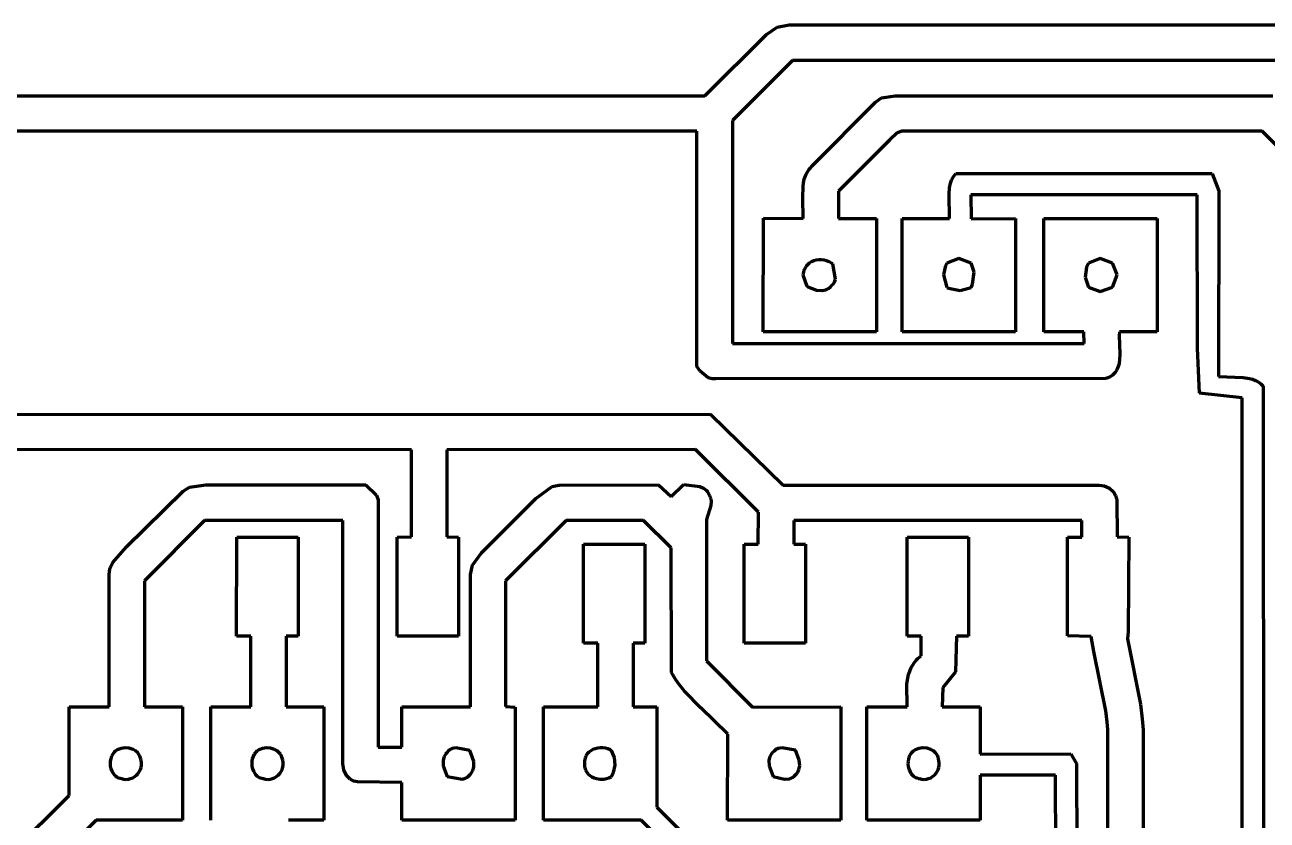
# Model space of a CAD drawing. Header units: millimetres. Extents: x 0.4 to 15.5, y 0.2 to 12.3.
# Drawn here: x 5.495 to 9.15, y 9.931 to 12.271 of the extents above; entities that cross this region are included whole.
import ezdxf

# ---------------------------------------------------------------- set-up
doc = ezdxf.new("R2010")
doc.units = ezdxf.units.MM
doc.layers.add('color#000000ff', color=7, linetype='CONTINUOUS', lineweight=100)

msp = doc.modelspace()

# ---------------------------------------------------------------- linework, layer by layer
at = {"layer": 'color#000000ff'}
for p, q in [((7.6769, 12.2427), (7.7087, 12.2647)), ((7.7087, 12.2647), (7.7439, 12.2713)), ((7.7439, 12.2713), (7.7496, 12.271)), ((7.7496, 12.271), (9.931, 12.2709)), ((7.4958, 12.062), (7.6769, 12.2427)), ((7.7536, 12.1667), (7.5766, 11.9901)), ((9.9686, 12.1667), (7.7536, 12.1667)), ((0.7503, 12.0626), (7.4958, 12.062)), ((8.015, 12.0567), (8.0558, 12.0627)), ((8.0558, 12.0627), (9.1665, 12.0624)), ((7.8101, 11.8549), (7.9978, 12.0433)), ((7.9978, 12.0433), (8.015, 12.0567)), ((7.5766, 11.9901), (7.5768, 11.333)), ((7.4722, 11.9583), (0.7048, 11.9585)), ((7.4716, 11.2662), (7.4722, 11.9583)), ((8.0617, 11.9536), (8.0391, 11.9323)), ((8.0746, 11.9588), (8.0617, 11.9536)), ((8.0823, 11.9583), (8.0746, 11.9588)), ((9.1353, 11.9583), (8.0823, 11.9583)), ((9.3195, 11.7742), (9.1353, 11.9583)), ((8.0391, 11.9323), (7.8888, 11.7816)), ((7.7991, 11.8417), (7.8024, 11.8463)), ((7.8024, 11.8463), (7.806, 11.8507)), ((7.806, 11.8507), (7.8101, 11.8549)), ((7.7843, 11.7959), (7.7857, 11.8067)), ((7.7857, 11.8067), (7.7881, 11.8172)), ((7.7881, 11.8172), (7.7896, 11.8223)), ((7.7896, 11.8223), (7.7915, 11.8273)), ((7.7915, 11.8273), (7.7937, 11.8322)), ((7.7937, 11.8322), (7.7962, 11.837)), ((7.7962, 11.837), (7.7991, 11.8417)), ((8.2182, 11.8052), (8.2213, 11.8138)), ((8.2213, 11.8138), (8.2254, 11.8222)), ((8.2254, 11.8222), (8.2279, 11.8262)), ((8.2279, 11.8262), (8.2307, 11.8302)), ((8.2307, 11.8302), (8.2338, 11.834)), ((8.2338, 11.834), (8.9883, 11.8341)), ((8.9883, 11.8341), (9.0077, 11.7824)), ((7.7838, 11.7625), (7.7843, 11.7959)), ((7.8888, 11.7816), (7.889, 11.7013)), ((8.2141, 11.7729), (8.2154, 11.7916)), ((8.2154, 11.7014), (8.2141, 11.7729)), ((8.2154, 11.7916), (8.2182, 11.8052)), ((8.9439, 11.7712), (8.2776, 11.771)), ((8.2776, 11.771), (8.2789, 11.7003)), ((8.9445, 11.3198), (8.9439, 11.7712)), ((9.0072, 11.7779), (9.0068, 11.2367)), ((9.0077, 11.7824), (9.0072, 11.7779)), ((7.7849, 11.7014), (7.7838, 11.7625)), ((7.6667, 11.3681), (7.6683, 11.7027)), ((7.6683, 11.7027), (7.7849, 11.7014)), ((7.889, 11.7013), (8, 11.7014)), ((8, 11.7014), (8, 11.3681)), ((8.0764, 11.3681), (8.0764, 11.7014)), ((8.0764, 11.7014), (8.2154, 11.7014)), ((8.2789, 11.7003), (8.4097, 11.7013)), ((8.4097, 11.7013), (8.4097, 11.3681)), ((8.4931, 11.3681), (8.4931, 11.7014)), ((8.4931, 11.7014), (8.8264, 11.7014)), ((8.8264, 11.7014), (8.8264, 11.3681)), ((7.7884, 11.552), (7.7868, 11.5482)), ((7.7902, 11.5556), (7.7884, 11.552)), ((7.7923, 11.5589), (7.7902, 11.5556)), ((7.7946, 11.562), (7.7923, 11.5589)), ((7.7971, 11.5648), (7.7946, 11.562)), ((7.8027, 11.5698), (7.7971, 11.5648)), ((7.809, 11.5738), (7.8027, 11.5698)), ((7.8158, 11.5768), (7.809, 11.5738)), ((7.823, 11.5788), (7.8158, 11.5768)), ((7.8306, 11.5798), (7.823, 11.5788)), ((7.8383, 11.5798), (7.8306, 11.5798)), ((7.8461, 11.5789), (7.8383, 11.5798)), ((7.8538, 11.5769), (7.8461, 11.5789)), ((7.8613, 11.574), (7.8538, 11.5769)), ((7.8685, 11.5701), (7.8613, 11.574)), ((7.872, 11.5677), (7.8685, 11.5701)), ((7.8794, 11.5228), (7.872, 11.5677)), ((8.2037, 11.5628), (8.1979, 11.5357)), ((8.2073, 11.5699), (8.2037, 11.5628)), ((8.2426, 11.5832), (8.2073, 11.5699)), ((8.2788, 11.57), (8.2426, 11.5832)), ((8.2876, 11.5432), (8.2788, 11.57)), ((8.6186, 11.5581), (8.6148, 11.5286)), ((8.6241, 11.5699), (8.6186, 11.5581)), ((8.6589, 11.5833), (8.6241, 11.5699)), ((8.6947, 11.5698), (8.6589, 11.5833)), ((8.7083, 11.5352), (8.6947, 11.5698)), ((7.7845, 11.5398), (7.7838, 11.5352)), ((7.7838, 11.5352), (7.796, 11.5021)), ((7.7855, 11.5441), (7.7845, 11.5398)), ((7.7868, 11.5482), (7.7855, 11.5441)), ((7.873, 11.5085), (7.8768, 11.5144)), ((7.8768, 11.5144), (7.8794, 11.5228)), ((8.1979, 11.5357), (8.207, 11.4987)), ((8.2832, 11.5084), (8.2876, 11.5432)), ((8.6148, 11.5286), (8.624, 11.4996)), ((8.6948, 11.4996), (8.7083, 11.5352)), ((7.796, 11.5021), (7.7983, 11.5006)), ((7.7983, 11.5006), (7.8243, 11.4903)), ((7.8243, 11.4903), (7.841, 11.4893)), ((7.841, 11.4893), (7.8516, 11.4916)), ((7.8516, 11.4916), (7.8589, 11.4951)), ((7.8589, 11.4951), (7.8655, 11.5003)), ((7.8655, 11.5003), (7.8694, 11.5048)), ((7.8694, 11.5048), (7.873, 11.5085)), ((8.207, 11.4987), (8.2119, 11.4964)), ((8.2119, 11.4964), (8.2468, 11.4898)), ((8.2468, 11.4898), (8.2791, 11.4987)), ((8.2791, 11.4987), (8.2832, 11.5084)), ((8.624, 11.4996), (8.6587, 11.4861)), ((8.6587, 11.4861), (8.6948, 11.4996)), ((8, 11.3681), (7.6667, 11.3681)), ((8.4097, 11.3681), (8.0764, 11.3681)), ((8.6109, 11.3682), (8.4931, 11.3681)), ((8.6112, 11.3334), (8.6109, 11.3682)), ((8.7152, 11.3681), (8.7147, 11.358)), ((8.8264, 11.3681), (8.7152, 11.3681)), ((7.5768, 11.333), (8.6112, 11.3334)), ((8.7147, 11.358), (8.7165, 11.3025)), ((8.7165, 11.3025), (8.7158, 11.2859)), ((8.9506, 11.1874), (8.9445, 11.3198)), ((7.4817, 11.2524), (7.4716, 11.2662)), ((8.7099, 11.2607), (8.7077, 11.2562)), ((8.7116, 11.2654), (8.7099, 11.2607)), ((8.7131, 11.2703), (8.7116, 11.2654)), ((8.7143, 11.2754), (8.7131, 11.2703)), ((8.7158, 11.2859), (8.7143, 11.2754)), ((7.5056, 11.2326), (7.4817, 11.2524)), ((7.5171, 11.2293), (7.5056, 11.2326)), ((7.5275, 11.2294), (7.5171, 11.2293)), ((8.6748, 11.23), (7.5275, 11.2294)), ((8.6807, 11.2322), (8.6748, 11.23)), ((8.6861, 11.2347), (8.6807, 11.2322)), ((8.6909, 11.2375), (8.6861, 11.2347)), ((8.6952, 11.2407), (8.6909, 11.2375)), ((8.699, 11.2442), (8.6952, 11.2407)), ((8.7023, 11.2479), (8.699, 11.2442)), ((8.7052, 11.2519), (8.7023, 11.2479)), ((8.7077, 11.2562), (8.7052, 11.2519)), ((9.0068, 11.2367), (9.0792, 11.2337)), ((9.0792, 11.2337), (9.098, 11.2307)), ((9.098, 11.2307), (9.107, 11.2281)), ((9.107, 11.2281), (9.1156, 11.2246)), ((9.1156, 11.2246), (9.1236, 11.2202)), ((9.0764, 11.1731), (8.9506, 11.1874)), ((9.1236, 11.2202), (9.1274, 11.2176)), ((9.1274, 11.2176), (9.1311, 11.2147)), ((9.1311, 11.2147), (9.1346, 11.2114)), ((9.1346, 11.2114), (9.1379, 11.2079)), ((9.1379, 11.2079), (9.1392, 9.722)), ((9.0763, 9.7014), (9.0764, 11.1731)), ((5.2352, 11.1247), (7.5121, 11.1255)), ((7.5121, 11.1255), (7.7258, 10.9167)), ((6.632, 11.0208), (5.2543, 11.0214)), ((6.632, 10.764), (6.632, 11.0208)), ((6.7362, 11.0209), (6.7361, 10.764)), ((7.4679, 11.0214), (6.7362, 11.0209)), ((7.6529, 10.8371), (7.4679, 11.0214)), ((5.794, 10.7351), (5.9607, 10.8992)), ((5.9607, 10.8992), (5.9791, 10.9111)), ((5.9791, 10.9111), (6.0272, 10.917)), ((6.0272, 10.917), (6.4978, 10.9173)), ((6.4978, 10.9173), (6.5294, 10.8868)), ((6.9982, 10.8775), (7.0464, 10.9125)), ((7.0464, 10.9125), (7.066, 10.9164)), ((7.066, 10.9164), (7.0689, 10.9164)), ((7.0689, 10.9164), (7.3593, 10.9175)), ((7.3593, 10.9175), (7.3963, 10.8836)), ((7.3963, 10.8836), (7.4325, 10.9185)), ((7.4325, 10.9185), (7.4804, 10.9124)), ((7.4804, 10.9124), (7.4917, 10.9073)), ((7.4917, 10.9073), (7.4991, 10.9019)), ((7.4991, 10.9019), (7.5033, 10.8974)), ((7.5033, 10.8974), (7.5067, 10.892)), ((7.5067, 10.892), (7.5095, 10.8858)), ((7.7258, 10.9167), (8.6543, 10.9165)), ((8.6543, 10.9165), (8.6698, 10.9147)), ((8.6698, 10.9147), (8.6861, 10.9073)), ((8.6861, 10.9073), (8.6974, 10.897)), ((8.6974, 10.897), (8.7039, 10.886)), ((6.5294, 10.8868), (6.5343, 10.8732)), ((6.5343, 10.8732), (6.5348, 10.863)), ((6.5348, 10.863), (6.5346, 10.8603)), ((6.5346, 10.8603), (6.5348, 10.1458)), ((6.8385, 10.7176), (6.9982, 10.8775)), ((7.5126, 10.8564), (7.4999, 10.8153)), ((7.5095, 10.8858), (7.5105, 10.8823)), ((7.5105, 10.8823), (7.5126, 10.877)), ((7.5126, 10.877), (7.514, 10.8692)), ((7.514, 10.8692), (7.5126, 10.8564)), ((8.7039, 10.886), (8.7068, 10.876)), ((8.7068, 10.876), (8.7072, 10.8733)), ((8.7072, 10.8733), (8.7082, 10.764)), ((7.6526, 10.7429), (7.6529, 10.8371)), ((6.0239, 10.8123), (5.8472, 10.6353)), ((6.4304, 10.8126), (6.0239, 10.8123)), ((6.4307, 10.0963), (6.4304, 10.8126)), ((7.0876, 10.813), (6.9092, 10.6346)), ((7.3151, 10.813), (7.0876, 10.813)), ((7.3963, 10.7319), (7.3151, 10.813)), ((7.4999, 10.8153), (7.5, 10.8073)), ((7.5, 10.8073), (7.4999, 10.3992)), ((8.6042, 10.8124), (7.7569, 10.8125)), ((7.7569, 10.8125), (7.7569, 10.7431)), ((8.6042, 10.7639), (8.6042, 10.8124)), ((6.118, 10.4725), (6.1181, 10.7639)), ((6.1181, 10.7639), (6.2986, 10.7639)), ((6.2986, 10.7639), (6.2986, 10.4724)), ((6.5903, 10.7638), (6.632, 10.764)), ((6.5903, 10.4722), (6.5903, 10.7638)), ((6.7361, 10.764), (6.7708, 10.7637)), ((6.7708, 10.7637), (6.7708, 10.4722)), ((8.0903, 10.7639), (8.2708, 10.7639)), ((8.0903, 10.4723), (8.0903, 10.7639)), ((8.2708, 10.7639), (8.2708, 10.4724)), ((8.5625, 10.7638), (8.6042, 10.7639)), ((8.5625, 10.4727), (8.5625, 10.7638)), ((8.7082, 10.764), (8.7431, 10.7637)), ((8.7431, 10.7637), (8.7404, 10.4853)), ((5.7533, 10.6888), (5.794, 10.7351)), ((6.8117, 10.6808), (6.8385, 10.7176)), ((7.1389, 10.743), (7.3194, 10.743)), ((7.1389, 10.4513), (7.1389, 10.743)), ((7.3194, 10.743), (7.3194, 10.4514)), ((7.3972, 10.3656), (7.3963, 10.7319)), ((7.6111, 10.4514), (7.6111, 10.743)), ((7.6111, 10.743), (7.6526, 10.7429)), ((7.7569, 10.7431), (7.7916, 10.743)), ((7.7916, 10.743), (7.7916, 10.4514)), ((5.744, 10.6635), (5.7463, 10.6734)), ((5.7463, 10.6734), (5.7533, 10.6888)), ((6.8058, 10.6537), (6.8117, 10.6808)), ((5.7431, 10.264), (5.7433, 10.6529)), ((5.7433, 10.6529), (5.744, 10.6635)), ((6.8056, 10.2639), (6.8058, 10.6537)), ((5.8472, 10.6353), (5.8472, 10.2639)), ((6.9092, 10.6346), (6.9094, 10.2649)), ((6.1599, 10.4718), (6.118, 10.4725)), ((6.1598, 10.264), (6.1599, 10.4718)), ((6.2986, 10.4724), (6.2639, 10.4721)), ((6.2639, 10.4721), (6.2639, 10.2639)), ((6.7708, 10.4722), (6.5903, 10.4722)), ((8.1321, 10.4722), (8.0903, 10.4723)), ((8.1315, 10.4144), (8.1321, 10.4722)), ((8.236, 10.4721), (8.2328, 10.3669)), ((8.2708, 10.4724), (8.236, 10.4721)), ((8.6325, 10.4707), (8.5625, 10.4727)), ((8.6397, 10.4269), (8.6325, 10.4707)), ((8.7404, 10.4853), (8.7385, 10.4647)), ((8.7385, 10.4647), (8.7767, 10.2722)), ((7.1802, 10.4517), (7.1389, 10.4513)), ((7.1806, 10.2639), (7.1802, 10.4517)), ((7.3194, 10.4514), (7.2847, 10.4513)), ((7.2847, 10.4513), (7.2847, 10.264)), ((7.7916, 10.4514), (7.6111, 10.4514)), ((8.675, 10.2522), (8.6397, 10.4269)), ((7.4999, 10.3992), (7.6358, 10.2636)), ((8.1025, 10.3794), (8.1079, 10.389)), ((8.1079, 10.389), (8.111, 10.3936)), ((8.111, 10.3936), (8.1144, 10.398)), ((8.1144, 10.398), (8.1182, 10.4024)), ((8.1182, 10.4024), (8.1223, 10.4065)), ((8.1223, 10.4065), (8.1267, 10.4106)), ((8.1267, 10.4106), (8.1315, 10.4144)), ((7.4012, 10.3581), (7.3972, 10.3656)), ((7.4101, 10.3437), (7.4012, 10.3581)), ((7.4199, 10.3299), (7.4101, 10.3437)), ((8.0899, 10.3319), (8.0923, 10.3484)), ((8.0923, 10.3484), (8.0948, 10.3591)), ((8.0948, 10.3591), (8.0982, 10.3695)), ((8.0982, 10.3695), (8.1025, 10.3794)), ((8.2328, 10.3669), (8.1953, 10.3209)), ((7.4358, 10.3102), (7.4199, 10.3299)), ((7.4835, 10.2615), (7.4358, 10.3102)), ((8.0905, 10.264), (8.0899, 10.3319)), ((8.1953, 10.3209), (8.1941, 10.2639)), ((8.7767, 10.2722), (8.7825, 10.2291)), ((5.625, 10.2639), (5.7431, 10.264)), ((5.625, 10.0036), (5.625, 10.2639)), ((5.8472, 10.2639), (5.9583, 10.2639)), ((5.9583, 10.2639), (5.9583, 9.9306)), ((6.0417, 10.2639), (6.1598, 10.264)), ((6.0417, 9.9306), (6.0417, 10.2639)), ((6.2639, 10.2639), (6.375, 10.2639)), ((6.375, 10.2639), (6.375, 9.9306)), ((6.6041, 10.2638), (6.8056, 10.2639)), ((6.6042, 10.1458), (6.6041, 10.2638)), ((6.9094, 10.2649), (6.9377, 10.263)), ((6.9377, 10.263), (6.9375, 9.9306)), ((7.0209, 9.9306), (7.0209, 10.2639)), ((7.0209, 10.2639), (7.1806, 10.2639)), ((7.2847, 10.264), (7.3542, 10.2637)), ((7.3542, 10.2637), (7.3541, 9.9689)), ((7.5627, 10.1835), (7.4835, 10.2615)), ((7.6358, 10.2636), (7.8958, 10.2639)), ((7.8958, 10.2639), (7.8958, 9.9306)), ((7.9722, 10.2639), (8.0905, 10.264)), ((7.9722, 9.9306), (7.9722, 10.2639)), ((8.1941, 10.2639), (8.3056, 10.2639)), ((8.3056, 10.2639), (8.3056, 10.125)), ((8.679, 10.2192), (8.675, 10.2522)), ((8.6806, 10.1971), (8.679, 10.2192)), ((8.6812, 10.1749), (8.6806, 10.1971)), ((8.7825, 10.2291), (8.7849, 10.1965)), ((7.5625, 9.9307), (7.5627, 10.1835)), ((8.6807, 10.1525), (8.6812, 10.1749)), ((8.7854, 10.1747), (8.7848, 10.1528)), ((8.7849, 10.1965), (8.7854, 10.1747)), ((5.7534, 10.125), (5.7499, 10.1185)), ((5.7556, 10.128), (5.7534, 10.125)), ((5.758, 10.1308), (5.7556, 10.128)), ((5.7607, 10.1333), (5.758, 10.1308)), ((5.7637, 10.1356), (5.7607, 10.1333)), ((5.767, 10.1377), (5.7637, 10.1356)), ((5.778, 10.1417), (5.767, 10.1377)), ((5.7899, 10.1432), (5.778, 10.1417)), ((5.8018, 10.1422), (5.7899, 10.1432)), ((5.8132, 10.1386), (5.8018, 10.1422)), ((5.8207, 10.1343), (5.8132, 10.1386)), ((5.8272, 10.1286), (5.8207, 10.1343)), ((5.8307, 10.124), (5.8272, 10.1286)), ((5.8334, 10.1188), (5.8307, 10.124)), ((6.17, 10.1248), (6.1665, 10.1183)), ((6.1722, 10.1278), (6.17, 10.1248)), ((6.1746, 10.1306), (6.1722, 10.1278)), ((6.1773, 10.1332), (6.1746, 10.1306)), ((6.1802, 10.1355), (6.1773, 10.1332)), ((6.1834, 10.1376), (6.1802, 10.1355)), ((6.1944, 10.1416), (6.1834, 10.1376)), ((6.2062, 10.1432), (6.1944, 10.1416)), ((6.2181, 10.1422), (6.2062, 10.1432)), ((6.2294, 10.1388), (6.2181, 10.1422)), ((6.237, 10.1346), (6.2294, 10.1388)), ((6.2435, 10.129), (6.237, 10.1346)), ((6.247, 10.1244), (6.2435, 10.129)), ((6.2498, 10.1193), (6.247, 10.1244)), ((6.5348, 10.1458), (6.6042, 10.1458)), ((6.7325, 10.1248), (6.7285, 10.1177)), ((6.7362, 10.1292), (6.7325, 10.1248)), ((6.7408, 10.1332), (6.7362, 10.1292)), ((6.7464, 10.1382), (6.7408, 10.1332)), ((6.7524, 10.1415), (6.7464, 10.1382)), ((6.7633, 10.1437), (6.7524, 10.1415)), ((6.8038, 10.1355), (6.7633, 10.1437)), ((6.8155, 10.1037), (6.8038, 10.1355)), ((7.1496, 10.1254), (7.1476, 10.1225)), ((7.1544, 10.1305), (7.1496, 10.1254)), ((7.16, 10.1347), (7.1544, 10.1305)), ((7.1662, 10.1381), (7.16, 10.1347)), ((7.1731, 10.1407), (7.1662, 10.1381)), ((7.1803, 10.1424), (7.1731, 10.1407)), ((7.1878, 10.1431), (7.1803, 10.1424)), ((7.1953, 10.1431), (7.1878, 10.1431)), ((7.2029, 10.1421), (7.1953, 10.1431)), ((7.2103, 10.1402), (7.2029, 10.1421)), ((7.2173, 10.1374), (7.2103, 10.1402)), ((7.2207, 10.1357), (7.2173, 10.1374)), ((7.2299, 10.1147), (7.2207, 10.1357)), ((7.691, 10.125), (7.6869, 10.1179)), ((7.6947, 10.1293), (7.691, 10.125)), ((7.6993, 10.1333), (7.6947, 10.1293)), ((7.7048, 10.1383), (7.6993, 10.1333)), ((7.7107, 10.1417), (7.7048, 10.1383)), ((7.7215, 10.1439), (7.7107, 10.1417)), ((7.7617, 10.1362), (7.7215, 10.1439)), ((7.7733, 10.1071), (7.7617, 10.1362)), ((8.1006, 10.1248), (8.0987, 10.1216)), ((8.1027, 10.1279), (8.1006, 10.1248)), ((8.1052, 10.1307), (8.1027, 10.1279)), ((8.1079, 10.1333), (8.1052, 10.1307)), ((8.1109, 10.1356), (8.1079, 10.1333)), ((8.1141, 10.1377), (8.1109, 10.1356)), ((8.1251, 10.1417), (8.1141, 10.1377)), ((8.1371, 10.1432), (8.1251, 10.1417)), ((8.1491, 10.1422), (8.1371, 10.1432)), ((8.1604, 10.1386), (8.1491, 10.1422)), ((8.168, 10.1343), (8.1604, 10.1386)), ((8.1744, 10.1285), (8.168, 10.1343)), ((8.1779, 10.1239), (8.1744, 10.1285)), ((8.3056, 10.125), (8.5719, 10.1257)), ((8.5719, 10.1257), (8.589, 10.0977)), ((8.6806, 9.3647), (8.6807, 10.1525)), ((8.7848, 10.1528), (8.7847, 9.3353)), ((5.746, 10.104), (5.7457, 10.0965)), ((5.7457, 10.0965), (5.7463, 10.089)), ((5.7475, 10.1114), (5.746, 10.104)), ((5.7463, 10.089), (5.748, 10.0817)), ((5.7499, 10.1185), (5.7475, 10.1114)), ((5.8353, 10.113), (5.8334, 10.1188)), ((5.8359, 10.1098), (5.8353, 10.113)), ((5.837, 10.1063), (5.8359, 10.1098)), ((5.8369, 10.0858), (5.8381, 10.0924)), ((5.8381, 10.0993), (5.837, 10.1063)), ((5.8381, 10.0924), (5.8381, 10.0993)), ((6.1627, 10.1038), (6.1623, 10.0963)), ((6.1623, 10.0963), (6.163, 10.0887)), ((6.1641, 10.1112), (6.1627, 10.1038)), ((6.163, 10.0887), (6.1647, 10.0814)), ((6.1665, 10.1183), (6.1641, 10.1112)), ((6.2518, 10.1135), (6.2498, 10.1193)), ((6.2525, 10.1104), (6.2518, 10.1135)), ((6.2535, 10.1069), (6.2525, 10.1104)), ((6.2548, 10.0999), (6.2535, 10.1069)), ((6.2537, 10.0863), (6.2548, 10.093)), ((6.2548, 10.093), (6.2548, 10.0999)), ((6.433, 10.0783), (6.4307, 10.0963)), ((6.7285, 10.1177), (6.7257, 10.1072)), ((6.7257, 10.1072), (6.7261, 10.0905)), ((6.7261, 10.0905), (6.7378, 10.0586)), ((6.8159, 10.087), (6.8155, 10.1037)), ((7.1418, 10.1051), (7.1416, 10.101)), ((7.1416, 10.101), (7.1418, 10.0967)), ((7.1418, 10.0967), (7.1417, 10.0925)), ((7.1417, 10.0925), (7.1419, 10.0886)), ((7.1423, 10.109), (7.1418, 10.1051)), ((7.1419, 10.0886), (7.1425, 10.0848)), ((7.1432, 10.1127), (7.1423, 10.109)), ((7.1443, 10.1162), (7.1432, 10.1127)), ((7.1458, 10.1195), (7.1443, 10.1162)), ((7.1476, 10.1225), (7.1458, 10.1195)), ((7.2269, 10.071), (7.232, 10.0927)), ((7.232, 10.0927), (7.2299, 10.1147)), ((7.6869, 10.1179), (7.6841, 10.1075)), ((7.6841, 10.1075), (7.6844, 10.0908)), ((7.6844, 10.0908), (7.696, 10.0591)), ((7.7724, 10.0794), (7.7745, 10.0901)), ((7.7745, 10.0901), (7.7733, 10.1071)), ((8.0932, 10.1037), (8.0929, 10.0961)), ((8.0929, 10.0961), (8.0936, 10.0886)), ((8.0946, 10.1112), (8.0932, 10.1037)), ((8.0936, 10.0886), (8.0953, 10.0812)), ((8.097, 10.1183), (8.0946, 10.1112)), ((8.0987, 10.1216), (8.097, 10.1183)), ((8.1807, 10.1187), (8.1779, 10.1239)), ((8.1826, 10.1129), (8.1807, 10.1187)), ((8.1832, 10.1097), (8.1826, 10.1129)), ((8.1842, 10.1062), (8.1832, 10.1097)), ((8.1853, 10.0993), (8.1842, 10.1062)), ((8.1842, 10.0858), (8.1853, 10.0925)), ((8.1853, 10.0925), (8.1853, 10.0993)), ((8.589, 10.0977), (8.5903, 9.7242)), ((5.748, 10.0817), (5.7507, 10.0748)), ((5.7507, 10.0748), (5.7543, 10.0685)), ((5.7543, 10.0685), (5.7566, 10.0656)), ((5.7566, 10.0656), (5.759, 10.063)), ((5.759, 10.063), (5.7617, 10.0606)), ((5.7617, 10.0606), (5.7647, 10.0584)), ((5.7647, 10.0584), (5.7679, 10.0566)), ((5.7679, 10.0566), (5.7713, 10.055)), ((5.7713, 10.055), (5.775, 10.0538)), ((5.775, 10.0538), (5.7789, 10.053)), ((5.7789, 10.053), (5.7824, 10.0519)), ((5.7824, 10.0519), (5.7859, 10.0512)), ((5.7859, 10.0512), (5.7928, 10.0506)), ((5.7928, 10.0506), (5.7996, 10.0512)), ((5.7996, 10.0512), (5.8062, 10.0528)), ((5.8062, 10.0528), (5.8124, 10.0554)), ((5.8124, 10.0554), (5.8181, 10.0588)), ((5.8181, 10.0588), (5.8233, 10.0631)), ((5.8233, 10.0631), (5.8279, 10.0679)), ((5.8279, 10.0679), (5.8317, 10.0734)), ((5.8317, 10.0734), (5.8348, 10.0794)), ((5.8348, 10.0794), (5.8369, 10.0858)), ((6.1647, 10.0814), (6.1674, 10.0746)), ((6.1674, 10.0746), (6.1711, 10.0683)), ((6.1711, 10.0683), (6.1734, 10.0654)), ((6.1734, 10.0654), (6.1758, 10.0628)), ((6.1758, 10.0628), (6.1786, 10.0604)), ((6.1786, 10.0604), (6.1815, 10.0583)), ((6.1815, 10.0583), (6.1847, 10.0565)), ((6.1847, 10.0565), (6.1882, 10.0549)), ((6.1882, 10.0549), (6.1919, 10.0538)), ((6.1919, 10.0538), (6.1958, 10.0529)), ((6.1958, 10.0529), (6.1993, 10.0519)), ((6.1993, 10.0519), (6.2028, 10.0512)), ((6.2028, 10.0512), (6.2098, 10.0506)), ((6.2098, 10.0506), (6.2166, 10.0513)), ((6.2166, 10.0513), (6.2232, 10.0529)), ((6.2232, 10.0529), (6.2294, 10.0556)), ((6.2294, 10.0556), (6.2351, 10.0591)), ((6.2351, 10.0591), (6.2403, 10.0634)), ((6.2403, 10.0634), (6.2448, 10.0683)), ((6.2448, 10.0683), (6.2486, 10.0738)), ((6.2486, 10.0738), (6.2516, 10.0798)), ((6.2516, 10.0798), (6.2537, 10.0863)), ((6.441, 10.0623), (6.433, 10.0783)), ((6.4516, 10.0515), (6.441, 10.0623)), ((6.4629, 10.0454), (6.4516, 10.0515)), ((6.7378, 10.0586), (6.7826, 10.0511)), ((6.7826, 10.0511), (6.7911, 10.0537)), ((6.7911, 10.0537), (6.797, 10.0575)), ((6.797, 10.0575), (6.8007, 10.0611)), ((6.8007, 10.0611), (6.8053, 10.0651)), ((6.8053, 10.0651), (6.809, 10.0694)), ((6.809, 10.0694), (6.813, 10.0766)), ((6.813, 10.0766), (6.8159, 10.087)), ((7.1425, 10.0848), (7.1434, 10.0812)), ((7.1434, 10.0812), (7.1446, 10.0778)), ((7.1446, 10.0778), (7.1461, 10.0746)), ((7.1461, 10.0746), (7.1478, 10.0716)), ((7.1478, 10.0716), (7.1498, 10.0688)), ((7.1498, 10.0688), (7.1521, 10.0662)), ((7.1521, 10.0662), (7.1573, 10.0616)), ((7.1573, 10.0616), (7.1631, 10.0578)), ((7.1631, 10.0578), (7.1696, 10.0549)), ((7.1696, 10.0549), (7.1766, 10.0528)), ((7.1766, 10.0528), (7.1875, 10.0512)), ((7.1875, 10.0512), (7.1987, 10.0516)), ((7.1987, 10.0516), (7.2061, 10.0529)), ((7.2061, 10.0529), (7.2132, 10.0551)), ((7.2132, 10.0551), (7.2199, 10.0582)), ((7.2199, 10.0582), (7.2269, 10.071)), ((7.696, 10.0591), (7.7297, 10.0509)), ((7.7297, 10.0509), (7.7452, 10.0522)), ((7.7452, 10.0522), (7.7534, 10.0562)), ((7.7534, 10.0562), (7.7591, 10.0612)), ((7.7591, 10.0612), (7.7615, 10.0631)), ((7.7615, 10.0631), (7.7656, 10.0673)), ((7.7656, 10.0673), (7.7689, 10.0719)), ((7.7689, 10.0719), (7.7724, 10.0794)), ((8.0953, 10.0812), (8.0981, 10.0743)), ((8.0981, 10.0743), (8.1019, 10.068)), ((8.1019, 10.068), (8.1041, 10.0652)), ((8.1041, 10.0652), (8.1066, 10.0626)), ((8.1066, 10.0626), (8.1094, 10.0602)), ((8.1094, 10.0602), (8.1124, 10.0581)), ((8.1124, 10.0581), (8.1156, 10.0563)), ((8.1156, 10.0563), (8.1191, 10.0548)), ((8.1191, 10.0548), (8.1228, 10.0536)), ((8.1228, 10.0536), (8.1268, 10.0528)), ((8.1268, 10.0528), (8.1303, 10.0518)), ((8.1303, 10.0518), (8.1338, 10.0511)), ((8.1338, 10.0511), (8.1407, 10.0507)), ((8.1407, 10.0507), (8.1474, 10.0513)), ((8.1474, 10.0513), (8.1538, 10.053)), ((8.1538, 10.053), (8.1599, 10.0556)), ((8.1599, 10.0556), (8.1656, 10.059)), ((8.1656, 10.059), (8.1707, 10.0633)), ((8.1707, 10.0633), (8.1753, 10.0681)), ((8.1753, 10.0681), (8.1791, 10.0736)), ((8.1791, 10.0736), (8.1821, 10.0795)), ((8.1821, 10.0795), (8.1842, 10.0858)), ((8.3057, 10.0626), (8.3056, 9.9306)), ((8.5275, 10.0627), (8.3057, 10.0626)), ((8.5279, 9.7325), (8.5275, 10.0627)), ((6.4731, 10.0429), (6.4629, 10.0454)), ((6.6043, 10.0415), (6.4731, 10.0429)), ((6.6042, 9.9306), (6.6043, 10.0415)), ((5.2138, 9.5929), (5.625, 10.0036)), ((7.3541, 9.9689), (7.573, 9.75)), ((5.7049, 9.9307), (5.2842, 9.5097)), ((5.9583, 9.9306), (5.7049, 9.9307)), ((6.375, 9.9306), (6.2706, 9.9302)), ((6.9375, 9.9306), (6.6042, 9.9306)), ((7.3083, 9.931), (7.0209, 9.9306)), ((7.5222, 9.7173), (7.3083, 9.931)), ((7.8958, 9.9306), (7.5625, 9.9307)), ((8.3056, 9.9306), (7.9722, 9.9306))]:
    msp.add_line(p, q, dxfattribs=at)

doc.saveas('drawing.dxf')
